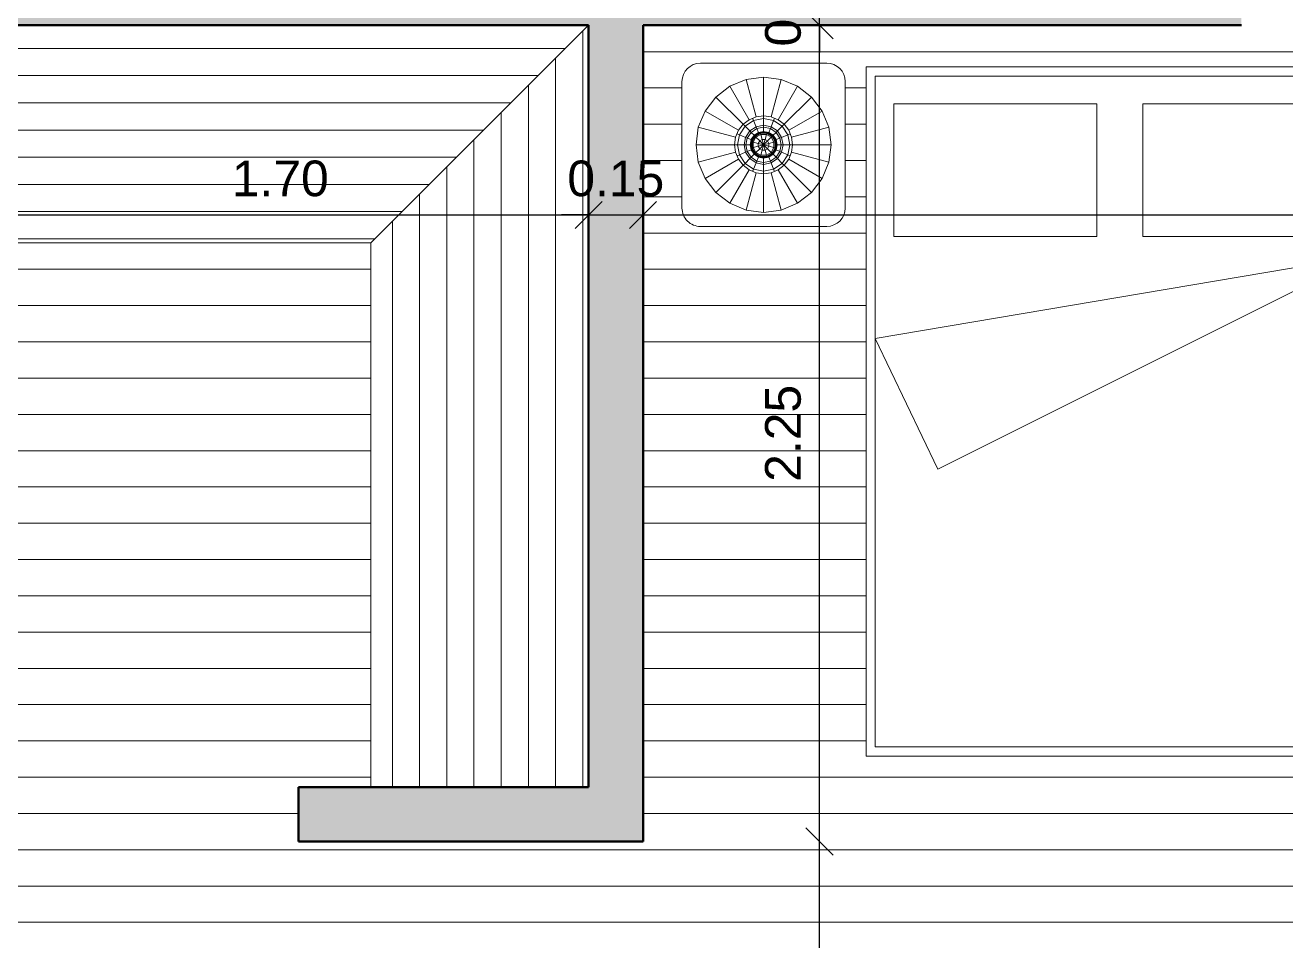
# Model space of a CAD drawing. Header units: metres. Extents: x 11 to 152, y 1 to 34.
# Drawn here: x 46.392 to 49.868, y 22.096 to 24.62 of the extents above; entities that cross this region are included whole.
import ezdxf

# ---------------------------------------------------------------- set-up
doc = ezdxf.new("R2010")
doc.units = ezdxf.units.M
for name, color, linetype, lineweight in [('A-ANNO-DIMS', 211, 'Continuous', 9), ('A-FLOR-PATT', 8, 'Continuous', 9), ('A-WALL-1', 113, 'Continuous', 50), ('A-WALL-PATT-1', 111, 'Continuous', 9), ('E-LITE-EQPM', 33, 'Continuous', 9), ('G-IMPT', 8, 'Continuous', 9), ('I-FURN', 30, 'Continuous', 9)]:
    doc.layers.add(name, color=color, linetype=linetype, lineweight=lineweight)
doc.styles.add('Arial_1', font='Arial.ttf', dxfattribs={"height": 0.098353})
doc.dimstyles.new('Cota_1_25', dxfattribs={"dimscale": 0.3048, "dimtxt": 0.1, "dimasz": 0.246063, "dimexe": 0, "dimexo": 0.0625, "dimgap": 0.164042, "dimtad": 1, "dimrnd": 0.01, "dimzin": 0, "dimdsep": 46, "dimtxsty": 'Arial_1', "dimblk1": 'OBLIQUE', "dimblk2": 'OBLIQUE', "dimsah": 1, "dimcen": 0.09, "dimazin": 0, "dimtfac": 1, "dimtdec": 4, "dimtix": 1, "dimtmove": 0, "dimatfit": 3, "dimfxl": 0, "dimfxlon": 1, "dimtvp": 1, "dimtolj": 1, "dimtzin": 0, "dimarcsym": 2})
doc.dimstyles.new('Cota_1_25_1', dxfattribs={"dimscale": 0.3048, "dimtxt": 0.1, "dimasz": 0.246063, "dimexe": 0, "dimexo": 0.0625, "dimgap": 0.164042, "dimtad": 1, "dimrnd": 0.01, "dimzin": 0, "dimdsep": 46, "dimtxsty": 'Arial_1', "dimblk1": 'OBLIQUE', "dimblk2": 'OBLIQUE', "dimsah": 1, "dimcen": 0.09, "dimazin": 0, "dimtfac": 1, "dimtdec": 4, "dimtix": 1, "dimtmove": 0, "dimatfit": 3, "dimfxl": 0, "dimfxlon": 1, "dimtvp": 1, "dimtolj": 1, "dimtzin": 0, "dimarcsym": 2})

# ---------------------------------------------------------------- blocks, each defined once
blk = doc.blocks.new('M_Bed-Box1 - cama 140 x 190-1375289-1 Piso')
at = {"layer": 'I-FURN'}
for p, q in [((-0.3608, 0.7156), (-0.3608, -1.1844)), ((-0.3608, 0.7156), (1.0392, 0.7156)), ((1.0392, 0.7156), (1.0392, -1.1844)), ((-0.3354, 0.6902), (-0.3354, -1.159)), ((-0.3354, 0.6902), (1.0138, 0.6902)), ((1.0138, 0.6902), (1.0138, -1.159)), ((-0.2846, 0.614), (-0.2846, 0.2482)), ((-0.2846, 0.614), (0.2757, 0.614)), ((0.2757, 0.614), (0.2757, 0.2482)), ((0.4027, 0.614), (0.4027, 0.2482)), ((0.4027, 0.614), (0.963, 0.614)), ((0.963, 0.614), (0.963, 0.2482)), ((-0.2846, 0.2482), (0.2757, 0.2482)), ((0.4027, 0.2482), (0.963, 0.2482)), ((1.0138, 0.1949), (-0.3354, -0.0335)), ((1.0138, 0.1949), (-0.163, -0.3934)), ((-0.163, -0.3934), (-0.3354, -0.0335)), ((-0.3354, -1.159), (1.0138, -1.159)), ((-0.3608, -1.1844), (1.0392, -1.1844))]:
    blk.add_line(p, q, dxfattribs=at)
blk = doc.blocks.new('M_Table-End - nochero-1375290-1 Piso')
at = {"layer": 'I-FURN'}
for p, q in [((0.4029, 0.3774), (0.0545, 0.3774)), ((0.0037, 0.3266), (0.0037, -0.0218)), ((0.4537, -0.0218), (0.4537, 0.3266)), ((0.0545, -0.0726), (0.4029, -0.0726))]:
    blk.add_line(p, q, dxfattribs=at)
for centre, start, end in [((0.0545, 0.3266), 90, 180), ((0.4029, 0.3266), 0, 90), ((0.0545, -0.0218), 180, 270), ((0.4029, -0.0218), 270, 0)]:
    blk.add_arc(centre, 0.0508, start, end, dxfattribs=at)
blk = doc.blocks.new('Lamp38i - Name-1374313-1 Piso')
at = {"layer": 'G-IMPT'}
for p, q in [((0, 0.0381), (0, 0.0265)), ((-0.0265, 0), (-0.0381, 0)), ((0, -0.0381), (0, -0.0265)), ((0.0265, 0), (0.0381, 0))]:
    blk.add_line(p, q, dxfattribs=at)
blk = doc.blocks.new('Lamp38i - 12zlmp38i_dwg-1374311-1 Piso')
at = {"layer": 'G-IMPT'}
for p, q in [((-0.0482, 0.18), (-0.0931, 0.1613)), ((0, 0.1863), (-0.0482, 0.18)), ((-0.0207, 0.0772), (-0.0482, 0.18)), ((0.0482, 0.18), (0, 0.1863)), ((0, 0.0799), (0, 0.1863)), ((0.0207, 0.0772), (0.0482, 0.18)), ((0.0482, 0.18), (0.0931, 0.1613)), ((-0.1317, 0.1317), (-0.0931, 0.1613)), ((-0.04, 0.0693), (-0.0931, 0.1613)), ((0.04, 0.0693), (0.0931, 0.1613)), ((0.1317, 0.1317), (0.0931, 0.1613)), ((-0.1317, 0.1317), (-0.1613, 0.0931)), ((-0.1317, 0.1317), (-0.0565, 0.0565)), ((0.0565, 0.0565), (0.1317, 0.1317)), ((0.1613, 0.0931), (0.1317, 0.1317)), ((-0.1613, 0.0931), (-0.18, 0.0482)), ((-0.1613, 0.0931), (-0.0693, 0.04)), ((-0.0207, 0.0772), (-0.04, 0.0693)), ((-0.0303, 0.0732), (-0.0276, 0.0667)), ((-0.0276, 0.0667), (0, 0.0722)), ((0, 0.0799), (-0.0207, 0.0772)), ((0.0207, 0.0772), (0, 0.0799)), ((0, 0.0799), (0, 0.0722)), ((0.0276, 0.0667), (0, 0.0722)), ((0, 0.0539), (0, 0.0722)), ((0.04, 0.0693), (0.0207, 0.0772)), ((0.0276, 0.0667), (0.0303, 0.0732)), ((0.0693, 0.04), (0.1613, 0.0931)), ((0.18, 0.0482), (0.1613, 0.0931)), ((-0.18, 0.0482), (-0.1863, 0)), ((-0.0772, 0.0207), (-0.18, 0.0482)), ((-0.0693, 0.04), (-0.0772, 0.0207)), ((-0.0565, 0.0565), (-0.0693, 0.04)), ((-0.0511, 0.0511), (-0.0667, 0.0276)), ((-0.04, 0.0693), (-0.0565, 0.0565)), ((-0.0511, 0.0511), (-0.0565, 0.0565)), ((-0.0511, 0.0511), (-0.0276, 0.0667)), ((-0.0511, 0.0511), (-0.0381, 0.0381)), ((-0.0498, 0.0206), (-0.0381, 0.0381)), ((-0.0498, 0.0206), (-0.0381, 0.0381)), ((-0.0206, 0.0498), (-0.0381, 0.0381)), ((-0.0381, 0.0381), (-0.0206, 0.0498)), ((-0.0344, 0.0344), (-0.0381, 0.0381)), ((-0.0344, 0.0344), (-0.0186, 0.0449)), ((-0.0276, 0.0667), (-0.0206, 0.0498)), ((-0.0206, 0.0498), (0, 0.0539)), ((0, 0.0539), (-0.0206, 0.0498)), ((-0.0186, 0.0449), (-0.0206, 0.0498)), ((0, 0.0486), (-0.0186, 0.0449)), ((-0.0186, 0.0449), (-0.0142, 0.0343)), ((0, 0.0371), (-0.0142, 0.0343)), ((0, 0.0351), (-0.0134, 0.0324)), ((0.0206, 0.0498), (0, 0.0539)), ((0, 0.0539), (0.0206, 0.0498)), ((0, 0.0486), (0, 0.0539)), ((0, 0.0371), (0, 0.0486)), ((0.0186, 0.0449), (0, 0.0486)), ((0, 0.0351), (0, 0.0371)), ((0.0142, 0.0343), (0, 0.0371)), ((0, 0.0351), (0.0134, 0.0324)), ((0, 0.0331), (0, 0.0351)), ((0.0142, 0.0343), (0.0186, 0.0449)), ((0.0186, 0.0449), (0.0206, 0.0498)), ((0.0186, 0.0449), (0.0344, 0.0344)), ((0.0276, 0.0667), (0.0206, 0.0498)), ((0.0381, 0.0381), (0.0206, 0.0498)), ((0.0206, 0.0498), (0.0381, 0.0381)), ((0.0511, 0.0511), (0.0276, 0.0667)), ((0.0344, 0.0344), (0.0381, 0.0381)), ((0.0511, 0.0511), (0.0381, 0.0381)), ((0.0498, 0.0206), (0.0381, 0.0381)), ((0.0498, 0.0206), (0.0381, 0.0381)), ((0.0565, 0.0565), (0.04, 0.0693)), ((0.0511, 0.0511), (0.0565, 0.0565)), ((0.0511, 0.0511), (0.0667, 0.0276)), ((0.0693, 0.04), (0.0565, 0.0565)), ((0.0772, 0.0207), (0.0693, 0.04)), ((0.0772, 0.0207), (0.18, 0.0482)), ((0.1863, 0), (0.18, 0.0482)), ((-0.0772, 0.0207), (-0.0799, 0)), ((-0.0732, 0.0303), (-0.0667, 0.0276)), ((-0.0722, 0), (-0.0667, 0.0276)), ((-0.0498, 0.0206), (-0.0667, 0.0276)), ((-0.0498, 0.0206), (-0.0539, 0)), ((-0.0539, 0), (-0.0498, 0.0206)), ((-0.0449, 0.0186), (-0.0498, 0.0206)), ((-0.0449, 0.0186), (-0.0486, 0)), ((-0.0449, 0.0186), (-0.0344, 0.0344)), ((-0.0343, 0.0142), (-0.0449, 0.0186)), ((-0.0371, 0), (-0.0343, 0.0142)), ((-0.0351, 0), (-0.0324, 0.0134)), ((-0.0262, 0.0262), (-0.0344, 0.0344)), ((-0.0343, 0.0142), (-0.0262, 0.0262)), ((-0.0324, 0.0134), (-0.0343, 0.0142)), ((-0.0319, 0.0065), (-0.0331, 0)), ((-0.0324, 0.0134), (-0.0248, 0.0248)), ((-0.0306, 0.0127), (-0.0324, 0.0134)), ((-0.0319, 0.0085), (-0.0233, 0.0233)), ((-0.0319, 0.0085), (-0.0319, -0.0085)), ((-0.0319, 0.0085), (-0.0287, 0.0077)), ((-0.0306, 0.0127), (-0.0312, 0.0096)), ((-0.0306, 0.0127), (-0.0234, 0.0234)), ((-0.0287, 0.0077), (-0.021, 0.021)), ((-0.0287, 0.0077), (-0.0147, 0.0039)), ((-0.0287, 0.0077), (-0.0286, -0.0077)), ((-0.0262, 0.0262), (-0.0142, 0.0343)), ((-0.0262, 0.0262), (-0.0248, 0.0248)), ((-0.0248, 0.0248), (-0.0134, 0.0324)), ((-0.0234, 0.0234), (-0.0248, 0.0248)), ((-0.0234, 0.0234), (-0.0127, 0.0306)), ((-0.0233, 0.0233), (-0.0085, 0.0319)), ((-0.0233, 0.0233), (-0.021, 0.021)), ((-0.021, 0.021), (-0.0077, 0.0287)), ((-0.021, 0.021), (-0.0108, 0.0108)), ((-0.0147, 0.0039), (-0.0108, 0.0108)), ((-0.0147, 0.0039), (-0.0147, -0.0039)), ((-0.0147, 0.0039), (0, 0)), ((-0.0142, 0.0343), (-0.0134, 0.0324)), ((-0.0127, 0.0306), (-0.0134, 0.0324)), ((-0.0096, 0.0312), (-0.0127, 0.0306)), ((-0.0039, 0.0147), (-0.0108, 0.0108)), ((0, 0), (-0.0108, 0.0108)), ((0.0085, 0.0319), (-0.0085, 0.0319)), ((-0.0077, 0.0287), (-0.0085, 0.0319)), ((0.0077, 0.0287), (-0.0077, 0.0287)), ((-0.0077, 0.0287), (-0.0039, 0.0147)), ((0, 0.0331), (-0.0065, 0.0319)), ((0.0039, 0.0147), (-0.0039, 0.0147)), ((0, 0), (-0.0039, 0.0147)), ((0, 0.0319), (0, 0.0331)), ((0.0065, 0.0319), (0, 0.0331)), ((0.0039, 0.0147), (0, 0)), ((0.0108, 0.0108), (0, 0)), ((0.0147, 0.0039), (0, 0)), ((0.0077, 0.0287), (0.0039, 0.0147)), ((0.0108, 0.0108), (0.0039, 0.0147)), ((0.0085, 0.0319), (0.0077, 0.0287)), ((0.021, 0.021), (0.0077, 0.0287)), ((0.0085, 0.0319), (0.0233, 0.0233)), ((0.0127, 0.0306), (0.0096, 0.0312)), ((0.021, 0.021), (0.0108, 0.0108)), ((0.0147, 0.0039), (0.0108, 0.0108)), ((0.0127, 0.0306), (0.0134, 0.0324)), ((0.0127, 0.0306), (0.0234, 0.0234)), ((0.0134, 0.0324), (0.0142, 0.0343)), ((0.0134, 0.0324), (0.0248, 0.0248)), ((0.0142, 0.0343), (0.0262, 0.0262)), ((0.0286, 0.0077), (0.0147, 0.0039)), ((0.0147, -0.0039), (0.0147, 0.0039)), ((0.021, 0.021), (0.0233, 0.0233)), ((0.0286, 0.0077), (0.021, 0.021)), ((0.0319, 0.0085), (0.0233, 0.0233)), ((0.0234, 0.0234), (0.0248, 0.0248)), ((0.0306, 0.0127), (0.0234, 0.0234)), ((0.0262, 0.0262), (0.0248, 0.0248)), ((0.0324, 0.0134), (0.0248, 0.0248)), ((0.0344, 0.0344), (0.0262, 0.0262)), ((0.0343, 0.0142), (0.0262, 0.0262)), ((0.0319, 0.0085), (0.0286, 0.0077)), ((0.0286, -0.0077), (0.0286, 0.0077)), ((0.0306, 0.0127), (0.0324, 0.0134)), ((0.0306, 0.0127), (0.0312, 0.0096)), ((0.0319, -0.0085), (0.0319, 0.0085)), ((0.0319, 0.0065), (0.0331, 0)), ((0.0324, 0.0134), (0.0343, 0.0142)), ((0.0351, 0), (0.0324, 0.0134)), ((0.0343, 0.0142), (0.0449, 0.0186)), ((0.0371, 0), (0.0343, 0.0142)), ((0.0449, 0.0186), (0.0344, 0.0344)), ((0.0449, 0.0186), (0.0498, 0.0206)), ((0.0449, 0.0186), (0.0486, 0)), ((0.0498, 0.0206), (0.0667, 0.0276)), ((0.0498, 0.0206), (0.0539, 0)), ((0.0539, 0), (0.0498, 0.0206)), ((0.0732, 0.0303), (0.0667, 0.0276)), ((0.0722, 0), (0.0667, 0.0276)), ((0.0799, 0), (0.0772, 0.0207)), ((-0.1863, 0), (-0.18, -0.0482)), ((-0.0799, 0), (-0.1863, 0)), ((-0.0772, -0.0207), (-0.18, -0.0482)), ((-0.0799, 0), (-0.0772, -0.0207)), ((-0.0722, 0), (-0.0799, 0)), ((-0.0772, -0.0207), (-0.0693, -0.04)), ((-0.0667, -0.0276), (-0.0732, -0.0303)), ((-0.0722, 0), (-0.0539, 0)), ((-0.0722, 0), (-0.0667, -0.0276)), ((-0.0667, -0.0276), (-0.0498, -0.0206)), ((-0.0667, -0.0276), (-0.0511, -0.0511)), ((-0.0539, 0), (-0.0498, -0.0206)), ((-0.0539, 0), (-0.0498, -0.0206)), ((-0.0486, 0), (-0.0539, 0)), ((-0.0449, -0.0186), (-0.0498, -0.0206)), ((-0.0498, -0.0206), (-0.0381, -0.0381)), ((-0.0381, -0.0381), (-0.0498, -0.0206)), ((-0.0371, 0), (-0.0486, 0)), ((-0.0486, 0), (-0.0449, -0.0186)), ((-0.0343, -0.0142), (-0.0449, -0.0186)), ((-0.0344, -0.0344), (-0.0449, -0.0186)), ((-0.0344, -0.0344), (-0.0381, -0.0381)), ((-0.0351, 0), (-0.0371, 0)), ((-0.0371, 0), (-0.0343, -0.0142)), ((-0.0351, 0), (-0.0324, -0.0134)), ((-0.0331, 0), (-0.0351, 0)), ((-0.0344, -0.0344), (-0.0262, -0.0262)), ((-0.0344, -0.0344), (-0.0186, -0.0449)), ((-0.0343, -0.0142), (-0.0324, -0.0134)), ((-0.0262, -0.0262), (-0.0343, -0.0142)), ((-0.0319, 0), (-0.0331, 0)), ((-0.0331, 0), (-0.0319, -0.0065)), ((-0.0306, -0.0127), (-0.0324, -0.0134)), ((-0.0324, -0.0134), (-0.0248, -0.0248)), ((-0.0319, -0.0085), (-0.0286, -0.0077)), ((-0.0319, -0.0085), (-0.0233, -0.0233)), ((-0.0312, -0.0096), (-0.0306, -0.0127)), ((-0.0306, -0.0127), (-0.0234, -0.0234)), ((-0.0286, -0.0077), (-0.0147, -0.0039)), ((-0.0286, -0.0077), (-0.021, -0.021)), ((-0.0262, -0.0262), (-0.0248, -0.0248)), ((-0.0262, -0.0262), (-0.0142, -0.0343)), ((-0.0234, -0.0234), (-0.0248, -0.0248)), ((-0.0248, -0.0248), (-0.0134, -0.0324)), ((-0.0234, -0.0234), (-0.0127, -0.0306)), ((-0.0233, -0.0233), (-0.021, -0.021)), ((-0.0233, -0.0233), (-0.0085, -0.0319)), ((-0.0108, -0.0108), (-0.021, -0.021)), ((-0.021, -0.021), (-0.0077, -0.0286)), ((-0.0186, -0.0449), (-0.0142, -0.0343)), ((-0.0147, -0.0039), (0, 0)), ((-0.0147, -0.0039), (-0.0108, -0.0108)), ((-0.0142, -0.0343), (-0.0134, -0.0324)), ((0, -0.0371), (-0.0142, -0.0343)), ((-0.0127, -0.0306), (-0.0134, -0.0324)), ((0, -0.0351), (-0.0134, -0.0324)), ((-0.0096, -0.0312), (-0.0127, -0.0306)), ((-0.0108, -0.0108), (0, 0)), ((-0.0108, -0.0108), (-0.0039, -0.0147)), ((-0.0077, -0.0286), (-0.0085, -0.0319)), ((-0.0085, -0.0319), (0.0085, -0.0319)), ((-0.0077, -0.0286), (-0.0039, -0.0147)), ((-0.0077, -0.0286), (0.0077, -0.0287)), ((0, -0.0331), (-0.0065, -0.0319)), ((-0.0039, -0.0147), (0, 0)), ((-0.0039, -0.0147), (0.0039, -0.0147)), ((0.0039, -0.0147), (0, 0)), ((0.0108, -0.0108), (0, 0)), ((0.0147, -0.0039), (0, 0)), ((0, -0.0319), (0, -0.0331)), ((0.0065, -0.0319), (0, -0.0331)), ((0, -0.0351), (0.0134, -0.0324)), ((0, -0.0331), (0, -0.0351)), ((0, -0.0371), (0.0142, -0.0343)), ((0.0039, -0.0147), (0.0108, -0.0108)), ((0.0077, -0.0287), (0.0039, -0.0147)), ((0.0077, -0.0287), (0.021, -0.021)), ((0.0085, -0.0319), (0.0077, -0.0287)), ((0.0085, -0.0319), (0.0233, -0.0233)), ((0.0127, -0.0306), (0.0096, -0.0312)), ((0.0108, -0.0108), (0.0147, -0.0039)), ((0.0108, -0.0108), (0.021, -0.021)), ((0.0127, -0.0306), (0.0234, -0.0234)), ((0.0127, -0.0306), (0.0134, -0.0324)), ((0.0134, -0.0324), (0.0248, -0.0248)), ((0.0134, -0.0324), (0.0142, -0.0343)), ((0.0142, -0.0343), (0.0262, -0.0262)), ((0.0142, -0.0343), (0.0186, -0.0449)), ((0.0286, -0.0077), (0.0147, -0.0039)), ((0.0186, -0.0449), (0.0344, -0.0344)), ((0.0286, -0.0077), (0.021, -0.021)), ((0.0233, -0.0233), (0.021, -0.021)), ((0.0233, -0.0233), (0.0319, -0.0085)), ((0.0234, -0.0234), (0.0306, -0.0127)), ((0.0234, -0.0234), (0.0248, -0.0248)), ((0.0324, -0.0134), (0.0248, -0.0248)), ((0.0262, -0.0262), (0.0248, -0.0248)), ((0.0343, -0.0142), (0.0262, -0.0262)), ((0.0262, -0.0262), (0.0344, -0.0344)), ((0.0286, -0.0077), (0.0319, -0.0085)), ((0.0312, -0.0096), (0.0306, -0.0127)), ((0.0306, -0.0127), (0.0324, -0.0134)), ((0.0319, 0), (0.0331, 0)), ((0.0331, 0), (0.0319, -0.0065)), ((0.0351, 0), (0.0324, -0.0134)), ((0.0343, -0.0142), (0.0324, -0.0134)), ((0.0331, 0), (0.0351, 0)), ((0.0371, 0), (0.0343, -0.0142)), ((0.0343, -0.0142), (0.0449, -0.0186)), ((0.0344, -0.0344), (0.0449, -0.0186)), ((0.0344, -0.0344), (0.0381, -0.0381)), ((0.0351, 0), (0.0371, 0)), ((0.0371, 0), (0.0486, 0)), ((0.0381, -0.0381), (0.0498, -0.0206)), ((0.0381, -0.0381), (0.0498, -0.0206)), ((0.0486, 0), (0.0449, -0.0186)), ((0.0449, -0.0186), (0.0498, -0.0206)), ((0.0486, 0), (0.0539, 0)), ((0.0498, -0.0206), (0.0539, 0)), ((0.0539, 0), (0.0498, -0.0206)), ((0.0498, -0.0206), (0.0667, -0.0276)), ((0.0511, -0.0511), (0.0667, -0.0276)), ((0.0722, 0), (0.0539, 0)), ((0.0667, -0.0276), (0.0722, 0)), ((0.0732, -0.0303), (0.0667, -0.0276)), ((0.0693, -0.04), (0.0772, -0.0207)), ((0.0799, 0), (0.0722, 0)), ((0.0772, -0.0207), (0.0799, 0)), ((0.0772, -0.0207), (0.18, -0.0482)), ((0.0799, 0), (0.1863, 0)), ((0.18, -0.0482), (0.1863, 0)), ((-0.18, -0.0482), (-0.1613, -0.0931)), ((-0.1613, -0.0931), (-0.0693, -0.04)), ((-0.1317, -0.1317), (-0.0565, -0.0565)), ((-0.04, -0.0693), (-0.0931, -0.1613)), ((-0.0693, -0.04), (-0.0565, -0.0565)), ((-0.0511, -0.0511), (-0.0565, -0.0565)), ((-0.0565, -0.0565), (-0.04, -0.0693)), ((-0.0511, -0.0511), (-0.0381, -0.0381)), ((-0.0511, -0.0511), (-0.0276, -0.0667)), ((-0.04, -0.0693), (-0.0207, -0.0772)), ((-0.0381, -0.0381), (-0.0206, -0.0498)), ((-0.0381, -0.0381), (-0.0206, -0.0498)), ((-0.0303, -0.0732), (-0.0276, -0.0667)), ((-0.0206, -0.0498), (-0.0276, -0.0667)), ((-0.0276, -0.0667), (0, -0.0722)), ((-0.0186, -0.0449), (-0.0206, -0.0498)), ((-0.0206, -0.0498), (0, -0.0539)), ((0, -0.0539), (-0.0206, -0.0498)), ((0, -0.0486), (-0.0186, -0.0449)), ((0, -0.0351), (0, -0.0371)), ((0, -0.0371), (0, -0.0486)), ((0.0186, -0.0449), (0, -0.0486)), ((0, -0.0486), (0, -0.0539)), ((0, -0.0539), (0.0206, -0.0498)), ((0, -0.0539), (0.0206, -0.0498)), ((0, -0.0539), (0, -0.0722)), ((0.0276, -0.0667), (0, -0.0722)), ((0.0186, -0.0449), (0.0206, -0.0498)), ((0.0206, -0.0498), (0.0381, -0.0381)), ((0.0206, -0.0498), (0.0381, -0.0381)), ((0.0206, -0.0498), (0.0276, -0.0667)), ((0.0207, -0.0772), (0.04, -0.0693)), ((0.0276, -0.0667), (0.0511, -0.0511)), ((0.0303, -0.0732), (0.0276, -0.0667)), ((0.0381, -0.0381), (0.0511, -0.0511)), ((0.04, -0.0693), (0.0565, -0.0565)), ((0.04, -0.0693), (0.0931, -0.1613)), ((0.0565, -0.0565), (0.0511, -0.0511)), ((0.0693, -0.04), (0.0565, -0.0565)), ((0.0565, -0.0565), (0.1317, -0.1317)), ((0.0693, -0.04), (0.1613, -0.0931)), ((0.1613, -0.0931), (0.18, -0.0482)), ((-0.1613, -0.0931), (-0.1317, -0.1317)), ((-0.0482, -0.18), (-0.0207, -0.0772)), ((0, -0.0799), (-0.0207, -0.0772)), ((0, -0.0799), (0, -0.0722)), ((0, -0.0799), (0.0207, -0.0772)), ((0, -0.0799), (0, -0.1863)), ((0.0207, -0.0772), (0.0482, -0.18)), ((0.1613, -0.0931), (0.1317, -0.1317)), ((-0.1317, -0.1317), (-0.0931, -0.1613)), ((0.0931, -0.1613), (0.1317, -0.1317)), ((-0.0931, -0.1613), (-0.0482, -0.18)), ((0.0482, -0.18), (0.0931, -0.1613)), ((-0.0482, -0.18), (0, -0.1863)), ((0, -0.1863), (0.0482, -0.18))]:
    blk.add_line(p, q, dxfattribs=at)
at = {"xscale": 1.2, "yscale": 1.2, "zscale": 1.2}
blk.add_blockref('Lamp38i - Name-1374313-1 Piso', (0, 0), dxfattribs=at)
blk = doc.blocks.new('Lamp38i - 100 Watt Incandescent-1375292-1 Piso')
blk.add_blockref('Lamp38i - 12zlmp38i_dwg-1374311-1 Piso', (0, 0))
blk = doc.blocks.new('mesa23 - mesa001-1819838-1 Piso')
at = {"layer": 'I-FURN'}
h = blk.add_hatch(dxfattribs=at)
h.set_pattern_fill('FP_35', color=256, style=0, pattern_type=2)
h.set_pattern_definition([(46.105, (95.133, 7.87), (-0.05404587, 0.05200042), [])])
h.paths.add_polyline_path([(87.5396, 23.201), (88.4849, 24.1835), (88.0596, 24.5927), (87.5236, 24.0357), (87.5244, 23.9975)], flags=0)
for p, q in [((88.0596, 24.5927), (87.5236, 24.0357)), ((88.4849, 24.1835), (88.0596, 24.5927)), ((87.5396, 23.201), (88.4849, 24.1835)), ((87.5236, 24.0357), (87.5396, 23.201))]:
    blk.add_line(p, q, dxfattribs=at)
blk = doc.blocks.new('mesa34 - mesa001-1820024-1 Piso')
at = {"layer": 'I-FURN'}
h = blk.add_hatch(dxfattribs=at)
h.set_pattern_fill('FP_39', color=256, style=0, pattern_type=2)
h.set_pattern_definition([(180, (54.334, 40.756), (-9e-18, -0.075), [])])
h.paths.add_polyline_path([(47.1329, 24.02), (47.3452, 24.02), (47.9452, 24.62), (46.2449, 24.62), (46.2449, 24.02)], flags=0)
for p, q in [((47.3452, 24.02), (47.9452, 24.62)), ((46.2449, 24.02), (47.3452, 24.02))]:
    blk.add_line(p, q, dxfattribs=at)
blk = doc.blocks.new('mesa37 - mesa001-1820039-1 Piso')
at = {"layer": 'I-FURN'}
h = blk.add_hatch(dxfattribs=at)
h.set_pattern_fill('FP_40', color=256, style=0, pattern_type=2)
h.set_pattern_definition([(270, (31.204, 30.344), (0.075, 5e-18), [])])
h.paths.add_polyline_path([(47.9452, 22.52), (47.9452, 24.62), (47.3452, 24.02), (47.3452, 22.52)], flags=0)
for p, q in [((47.9452, 24.62), (47.3452, 24.02)), ((47.3452, 24.02), (47.3452, 22.52))]:
    blk.add_line(p, q, dxfattribs=at)
blk = doc.blocks.new('_Oblique')
at = {"color": 0, "linetype": 'ByBlock', "lineweight": -2}
blk.add_line((-0.5, -0.5), (0.5, 0.5), dxfattribs=at)
blk = doc.blocks.new('DIMBLOCK9-1 Piso')
at = {"layer": 'A-ANNO-DIMS', "color": 0, "lineweight": -2, "transparency": 16777216}
blk.add_line((48.5818, 21.3182), (48.5818, 22.37), dxfattribs=at)
at = {"layer": 'Defpoints', "color": 0, "transparency": 16777216}
for p in [(48.5818, 22.37), (48.5818, 22.37), (48.5818, 21.3182)]:
    blk.add_point(p, dxfattribs=at)
at = {"layer": 'A-ANNO-DIMS', "color": 0, "lineweight": -2, "transparency": 16777216, "xscale": 0.075, "yscale": 0.075, "zscale": 0.075}
for p, rotation in [((48.5818, 22.37), 90), ((48.5818, 21.3182), 270)]:
    blk.add_blockref('_Oblique', p, dxfattribs=dict(at, rotation=rotation))
at = {"layer": 'A-ANNO-DIMS', "color": 0, "transparency": 16777216, "insert": (48.4816, 21.8441), "char_height": 0.09835, "attachment_point": 5, "rotation": 90, "style": 'Arial_1'}
blk.add_mtext('\\A1;1.05', dxfattribs=at)
blk = doc.blocks.new('DIMBLOCK10-1 Piso')
at = {"layer": 'A-ANNO-DIMS', "color": 0, "lineweight": -2, "transparency": 16777216}
blk.add_line((48.5818, 22.37), (48.5818, 24.62), dxfattribs=at)
at = {"layer": 'Defpoints', "color": 0, "transparency": 16777216}
for p in [(48.5818, 24.62), (48.5818, 24.62), (48.5818, 22.37)]:
    blk.add_point(p, dxfattribs=at)
at = {"layer": 'A-ANNO-DIMS', "color": 0, "lineweight": -2, "transparency": 16777216, "xscale": 0.075, "yscale": 0.075, "zscale": 0.075}
for p, rotation in [((48.5818, 24.62), 90), ((48.5818, 22.37), 270)]:
    blk.add_blockref('_Oblique', p, dxfattribs=dict(at, rotation=rotation))
at = {"layer": 'A-ANNO-DIMS', "color": 0, "transparency": 16777216, "insert": (48.4816, 23.495), "char_height": 0.09835, "attachment_point": 5, "rotation": 90, "style": 'Arial_1'}
blk.add_mtext('\\A1;2.25', dxfattribs=at)
blk = doc.blocks.new('DIMBLOCK11-1 Piso')
at = {"layer": 'A-ANNO-DIMS', "color": 0, "lineweight": -2, "transparency": 16777216}
for p, q in [((48.5818, 24.77), (48.5818, 24.845)), ((48.5818, 24.62), (48.5818, 24.77)), ((48.5818, 24.62), (48.5818, 24.545))]:
    blk.add_line(p, q, dxfattribs=at)
at = {"layer": 'Defpoints', "color": 0, "transparency": 16777216}
for p in [(48.5818, 24.77), (48.5818, 24.77), (48.5818, 24.62)]:
    blk.add_point(p, dxfattribs=at)
at = {"layer": 'A-ANNO-DIMS', "color": 0, "lineweight": -2, "transparency": 16777216, "xscale": 0.075, "yscale": 0.075, "zscale": 0.075}
for p, rotation in [((48.5818, 24.77), 270), ((48.5818, 24.62), 90)]:
    blk.add_blockref('_Oblique', p, dxfattribs=dict(at, rotation=rotation))
at = {"layer": 'A-ANNO-DIMS', "color": 0, "transparency": 16777216, "insert": (48.4816, 24.695), "char_height": 0.09835, "attachment_point": 5, "rotation": 90, "style": 'Arial_1'}
blk.add_mtext('\\A1;0.15', dxfattribs=at)
blk = doc.blocks.new('DIMBLOCK41-1 Piso')
at = {"layer": 'A-ANNO-DIMS', "color": 0, "lineweight": -2, "transparency": 16777216}
blk.add_line((46.2449, 24.0969), (47.9452, 24.0969), dxfattribs=at)
at = {"layer": 'Defpoints', "color": 0, "transparency": 16777216}
for p in [(46.2449, 24.0969), (47.9452, 24.0969), (47.9452, 24.0969)]:
    blk.add_point(p, dxfattribs=at)
at = {"layer": 'A-ANNO-DIMS', "color": 0, "lineweight": -2, "transparency": 16777216, "xscale": 0.075, "yscale": 0.075, "zscale": 0.075, "rotation": 180}
blk.add_blockref('_Oblique', (46.2449, 24.0969), dxfattribs=at)
at = {"layer": 'A-ANNO-DIMS', "color": 0, "lineweight": -2, "transparency": 16777216, "xscale": 0.075, "yscale": 0.075, "zscale": 0.075}
blk.add_blockref('_Oblique', (47.9452, 24.0969), dxfattribs=at)
at = {"layer": 'A-ANNO-DIMS', "color": 0, "transparency": 16777216, "insert": (47.095, 24.1971), "char_height": 0.09835, "attachment_point": 5, "style": 'Arial_1'}
blk.add_mtext('\\A1;1.70', dxfattribs=at)
blk = doc.blocks.new('DIMBLOCK42-1 Piso')
at = {"layer": 'A-ANNO-DIMS', "color": 0, "lineweight": -2, "transparency": 16777216}
for p, q in [((47.9452, 24.0969), (47.8702, 24.0969)), ((47.9452, 24.0969), (48.0952, 24.0969)), ((48.0952, 24.0969), (48.1702, 24.0969))]:
    blk.add_line(p, q, dxfattribs=at)
at = {"layer": 'Defpoints', "color": 0, "transparency": 16777216}
for p in [(47.9452, 24.0969), (48.0952, 24.0969), (48.0952, 24.0969)]:
    blk.add_point(p, dxfattribs=at)
at = {"layer": 'A-ANNO-DIMS', "color": 0, "lineweight": -2, "transparency": 16777216, "xscale": 0.075, "yscale": 0.075, "zscale": 0.075}
blk.add_blockref('_Oblique', (47.9452, 24.0969), dxfattribs=at)
at = {"layer": 'A-ANNO-DIMS', "color": 0, "lineweight": -2, "transparency": 16777216, "xscale": 0.075, "yscale": 0.075, "zscale": 0.075, "rotation": 180}
blk.add_blockref('_Oblique', (48.0952, 24.0969), dxfattribs=at)
at = {"layer": 'A-ANNO-DIMS', "color": 0, "transparency": 16777216, "insert": (48.0202, 24.1971), "char_height": 0.09835, "attachment_point": 5, "style": 'Arial_1'}
blk.add_mtext('\\A1;0.15', dxfattribs=at)
blk = doc.blocks.new('DIMBLOCK43-1 Piso')
at = {"layer": 'A-ANNO-DIMS', "color": 0, "lineweight": -2, "transparency": 16777216}
blk.add_line((48.0952, 24.0969), (52.2456, 24.0969), dxfattribs=at)
at = {"layer": 'Defpoints', "color": 0, "transparency": 16777216}
for p in [(48.0952, 24.0969), (52.2456, 24.0969), (52.2456, 24.0969)]:
    blk.add_point(p, dxfattribs=at)
at = {"layer": 'A-ANNO-DIMS', "color": 0, "lineweight": -2, "transparency": 16777216, "xscale": 0.075, "yscale": 0.075, "zscale": 0.075, "rotation": 180}
blk.add_blockref('_Oblique', (48.0952, 24.0969), dxfattribs=at)
at = {"layer": 'A-ANNO-DIMS', "color": 0, "lineweight": -2, "transparency": 16777216, "xscale": 0.075, "yscale": 0.075, "zscale": 0.075}
blk.add_blockref('_Oblique', (52.2456, 24.0969), dxfattribs=at)
at = {"layer": 'A-ANNO-DIMS', "color": 0, "transparency": 16777216, "insert": (50.1704, 24.1971), "char_height": 0.09835, "attachment_point": 5, "style": 'Arial_1'}
blk.add_mtext('\\A1;4.15', dxfattribs=at)

msp = doc.modelspace()

# ---------------------------------------------------------------- hatches: boundary and pattern name
at = {"layer": 'A-FLOR-PATT'}
h = msp.add_hatch(dxfattribs=at)
h.set_pattern_fill('FP_13', color=256, style=0, pattern_type=2)
h.set_pattern_definition([(180, (18.21, 11.047), (-1e-17, -0.1), [])])
h.paths.add_polyline_path([(49.2278, 15.6182), (49.7451, 15.6182), (49.7451, 15.9682), (50.0952, 15.9682), (50.0952, 16.2182), (50.2452, 16.2182), (50.2452, 18.2182), (47.0049, 18.2182), (47.0049, 18.2682), (46.9899, 18.2682), (46.9899, 18.3032), (47.0049, 18.3032), (47.0049, 18.3682), (47.0449, 18.3682), (47.0449, 18.4082), (47.1099, 18.4082), (47.1099, 18.4232), (47.1449, 18.4232), (47.1449, 18.4082), (47.1949, 18.4082), (47.1949, 18.3682), (50.0952, 18.3682), (50.0952, 18.8182), (50.2452, 18.8182), (50.2451, 20.8182), (49.7451, 20.8182), (49.7451, 21.1682), (47.7949, 21.1682), (47.7949, 19.1682), (47.1949, 19.1682), (47.1949, 19.1282), (47.1449, 19.1282), (47.1449, 19.1132), (47.1099, 19.1132), (47.1099, 19.1282), (47.0449, 19.1282), (47.0449, 21.1682), (47.0049, 21.1682), (47.0049, 21.2332), (46.9899, 21.2332), (46.9899, 21.2682), (47.0049, 21.2682), (47.0049, 21.3182), (50.2452, 21.3182), (50.2452, 20.9682), (52.2456, 20.9682), (52.2456, 24.62), (48.0952, 24.62), (48.0952, 22.37), (47.1449, 22.37), (47.1449, 22.52), (47.3452, 22.52), (47.3452, 24.02), (46.2449, 24.02), (46.2449, 21.3182), (46.2849, 21.3182), (46.2849, 21.2682), (46.2999, 21.2682), (46.2999, 21.2332), (46.2849, 21.2332), (46.2849, 21.1682), (46.2449, 21.1682), (46.2449, 19.72), (46.0949, 19.72), (46.0949, 18.3682), (46.2849, 18.3682), (46.2849, 18.3032), (46.2999, 18.3032), (46.2999, 18.2682), (46.2849, 18.2682), (46.2849, 18.2182), (46.2449, 18.2182), (46.2449, 17.4182), (46.8609, 17.4182), (46.8609, 15.6182), (49.1951, 15.6182)], flags=0)
h.paths.add_polyline_path([(47.8102, 15.6989), (47.8102, 17.5989), (48.7102, 17.5989), (48.7102, 15.6989), (48.2428, 15.6989)], flags=0)
h.paths.add_polyline_path([(49.177, 15.7066), (48.8286, 15.7066), (48.8154, 15.7084), (48.8032, 15.7134), (48.7926, 15.7215), (48.7846, 15.732), (48.7795, 15.7443), (48.7778, 15.7617), (48.7778, 16.1058), (48.7795, 16.119), (48.7846, 16.1312), (48.7926, 16.1418), (48.8032, 16.1498), (48.8154, 16.1549), (48.8286, 16.1566), (49.177, 16.1566), (49.1901, 16.1549), (49.2024, 16.1498), (49.2129, 16.1418), (49.2209, 16.1312), (49.226, 16.119), (49.2278, 16.1058), (49.2278, 15.7574), (49.226, 15.7443), (49.2209, 15.732), (49.2129, 15.7215), (49.2024, 15.7134), (49.1901, 15.7084)], flags=0)
h.paths.add_polyline_path([(47.3434, 15.7066), (47.3302, 15.7084), (47.318, 15.7134), (47.3054, 15.7242), (47.2994, 15.732), (47.2943, 15.7443), (47.2926, 15.7617), (47.2926, 16.1058), (47.2943, 16.119), (47.2994, 16.1312), (47.3074, 16.1418), (47.318, 16.1498), (47.3302, 16.1549), (47.3434, 16.1566), (47.6918, 16.1566), (47.7049, 16.1549), (47.7172, 16.1498), (47.7277, 16.1418), (47.7357, 16.1312), (47.7408, 16.119), (47.7426, 16.1058), (47.7426, 15.7574), (47.7408, 15.7443), (47.7357, 15.732), (47.7277, 15.7215), (47.7172, 15.7134), (47.7049, 15.7084), (47.6918, 15.7066)], flags=0)
h.paths.add_polyline_path([(48.582, 19.1471), (48.2101, 19.1471), (48.2101, 21.0471), (49.1101, 21.0471), (49.1101, 19.1471)], flags=0)
h.paths.add_polyline_path([(49.3526, 20.5894), (49.2285, 20.5894), (49.2154, 20.5911), (49.2031, 20.5962), (49.1926, 20.6043), (49.1845, 20.6148), (49.1795, 20.6271), (49.1777, 20.6402), (49.1777, 20.9886), (49.1795, 21.0017), (49.1845, 21.014), (49.1926, 21.0245), (49.2031, 21.0326), (49.2154, 21.0377), (49.2285, 21.0394), (49.5769, 21.0394), (49.5901, 21.0377), (49.6023, 21.0326), (49.6129, 21.0245), (49.6209, 21.014), (49.626, 21.0017), (49.6277, 20.9886), (49.6277, 20.6402), (49.626, 20.6271), (49.6209, 20.6148), (49.6129, 20.6043), (49.6023, 20.5962), (49.5901, 20.5911), (49.5769, 20.5894), (49.4477, 20.5894)], flags=0)
h.paths.add_polyline_path([(50.1102, 22.6053), (48.7102, 22.6053), (48.7102, 24.5053), (50.1102, 24.5053), (50.1102, 22.6307)], flags=0)
h.paths.add_polyline_path([(50.8479, 22.9311), (50.4943, 23.2847), (50.8479, 23.6382), (51.2014, 23.2847), (51.0561, 23.1394)], flags=0)
h.paths.add_polyline_path([(51.5228, 23.3849), (51.4509, 23.4567), (51.415, 23.4208), (50.984, 23.8518), (51.0199, 23.8878), (50.948, 23.9596), (51.5228, 24.5343), (52.0975, 23.9596), (51.5587, 23.4208)], flags=0)
h.paths.add_polyline_path([(50.2451, 24.0553), (50.2255, 24.0553), (50.2123, 24.057), (50.2001, 24.0621), (50.1895, 24.0702), (50.1815, 24.0807), (50.1764, 24.093), (50.1747, 24.1061), (50.1747, 24.4545), (50.1764, 24.4677), (50.1815, 24.4799), (50.1895, 24.4904), (50.2001, 24.4985), (50.2123, 24.5036), (50.2277, 24.5053), (50.5739, 24.5053), (50.587, 24.5036), (50.5993, 24.4985), (50.6098, 24.4904), (50.6179, 24.4799), (50.6229, 24.4677), (50.6247, 24.4545), (50.6247, 24.1061), (50.6229, 24.093), (50.6179, 24.0807), (50.6098, 24.0702), (50.5993, 24.0621), (50.587, 24.057), (50.5739, 24.0553), (50.4625, 24.0553)], flags=0)
h.paths.add_polyline_path([(48.5203, 24.0653), (48.2535, 24.0653), (48.2403, 24.067), (48.2281, 24.0721), (48.2175, 24.0802), (48.2095, 24.0907), (48.2044, 24.103), (48.2027, 24.1161), (48.2027, 24.4645), (48.2044, 24.4777), (48.2095, 24.4899), (48.2175, 24.5004), (48.2281, 24.5085), (48.2428, 24.5139), (48.2535, 24.5153), (48.6019, 24.5153), (48.615, 24.5136), (48.628, 24.5079), (48.6378, 24.5004), (48.6459, 24.4899), (48.6509, 24.4777), (48.6527, 24.4645), (48.6527, 24.1161), (48.6509, 24.103), (48.6459, 24.0907), (48.6378, 24.0802), (48.6273, 24.0721), (48.615, 24.067), (48.6019, 24.0653)], flags=0)
h.paths.add_polyline_path([(51.5723, 24.9678), (52.2456, 24.9678), (52.2456, 24.97), (50.2451, 24.97), (50.2451, 24.9678), (50.4625, 24.9678)], flags=0)
at = {"layer": 'A-WALL-PATT-1'}
h = msp.add_hatch(color=256, dxfattribs=at)
h.paths.add_polyline_path([(49.7451, 24.62), (49.7451, 24.77), (44.7202, 24.77), (44.7202, 24.62), (49.3526, 24.62)], flags=0)
h.paths.add_polyline_path([(44.2202, 24.62), (44.2202, 24.77), (43.9451, 24.77), (43.9451, 24.62), (44.0702, 24.62)], flags=0)
for points in [[(47.9452, 22.37), (48.0952, 22.37), (48.0952, 24.62), (47.9452, 24.62), (47.9452, 22.5062)], [(47.9452, 22.37), (47.9452, 22.52), (47.1449, 22.52), (47.1449, 22.37)]]:
    msp.add_hatch(color=256, dxfattribs=at).paths.add_polyline_path(points, flags=0)

# ---------------------------------------------------------------- linework, layer by layer
at = {"layer": 'A-WALL-1'}
for p, q in [((46.2449, 24.62), (47.9452, 24.62)), ((47.9452, 24.62), (47.9452, 22.52)), ((48.0952, 24.62), (49.7451, 24.62)), ((48.0952, 22.37), (48.0952, 24.62)), ((47.9452, 22.52), (47.1449, 22.52)), ((47.1449, 22.52), (47.1449, 22.37)), ((47.1449, 22.37), (48.0952, 22.37))]:
    msp.add_line(p, q, dxfattribs=at)

# ---------------------------------------------------------------- block references
at = {"layer": 'E-LITE-EQPM', "rotation": 269.9999999999999}
msp.add_blockref('Lamp38i - 100 Watt Incandescent-1375292-1 Piso', (48.4277, 24.2903), dxfattribs=at)
at = {"layer": 'I-FURN'}
for name, p, rotation in [('mesa23 - mesa001-1819838-1 Piso', (-30.0342, 71.7618), 313.8979754161001), ('M_Table-End - nochero-1375290-1 Piso', (48.2753, 24.519), 269.9999999999995)]:
    msp.add_blockref(name, p, dxfattribs=dict(at, rotation=rotation))
for name, p in [('mesa34 - mesa001-1820024-1 Piso', (0, 0)), ('mesa37 - mesa001-1820039-1 Piso', (0, 0)), ('M_Bed-Box1 - cama 140 x 190-1375289-1 Piso', (49.071, 23.7897))]:
    msp.add_blockref(name, p, dxfattribs=at)

# ---------------------------------------------------------------- dimensions: what is measured, and where the dimension line sits
at = {"layer": 'A-ANNO-DIMS'}
for base, p1, p2, dimstyle, override, picture, middle in [((48.5818, 24.77), (48.5818, 24.62), (48.5818, 24.77), 'Cota_1_25_1', {"dimpost": '<>', "dimfxl": 0.15}, 'DIMBLOCK11-1 Piso', (48.4816, 24.695)), ((48.5818, 24.62), (48.5818, 22.37), (48.5818, 24.62), 'Cota_1_25', {"dimpost": '<>', "dimfxl": 2.25}, 'DIMBLOCK10-1 Piso', (48.4816, 23.495)), ((48.5818, 22.37), (48.5818, 21.3182), (48.5818, 22.37), 'Cota_1_25', {"dimpost": '<>', "dimfxl": 1.051794}, 'DIMBLOCK9-1 Piso', (48.4816, 21.8441))]:
    dim = msp.add_linear_dim(base=base, p1=p1, p2=p2, angle=90, dimstyle=dimstyle, override=override, dxfattribs=at)
    dim.commit()
    dim.dimension.update_dxf_attribs({"geometry": picture, "text_midpoint": middle})
for base, p1, p2, override, picture, middle in [((47.9452, 24.0969), (46.2449, 24.0969), (47.9452, 24.0969), {"dimpost": '<>', "dimfxl": 1.70026}, 'DIMBLOCK41-1 Piso', (47.095, 24.1971)), ((48.0952, 24.0969), (47.9452, 24.0969), (48.0952, 24.0969), {"dimpost": '<>', "dimfxl": 0.15}, 'DIMBLOCK42-1 Piso', (48.0202, 24.1971)), ((52.2456, 24.0969), (48.0952, 24.0969), (52.2456, 24.0969), {"dimpost": '<>', "dimfxl": 4.150378}, 'DIMBLOCK43-1 Piso', (50.1704, 24.1971))]:
    dim = msp.add_linear_dim(base=base, p1=p1, p2=p2, dimstyle='Cota_1_25', override=override, dxfattribs=at)
    dim.commit()
    dim.dimension.update_dxf_attribs({"geometry": picture, "text_midpoint": middle})

doc.saveas('drawing.dxf')
